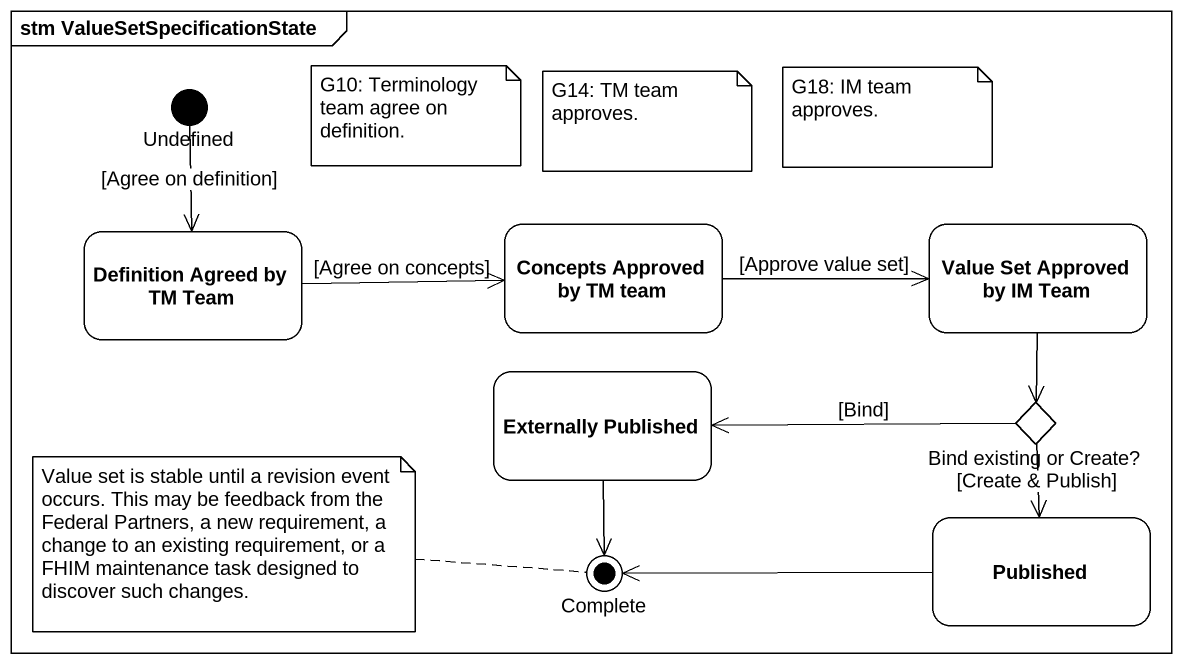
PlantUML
@startuml
mainframe stm ValueSetSpecificationState
hide empty description
state Undefined <<start>>
state "Definition Agreed by TM Team" as Definition_Agreed_by_TM_Team
state "Concepts Approved by TM team" as Concepts_Approved_by_TM_team
state "Value Set Approved by IM Team" as Value_Set_Approved_by_IM
state "Externally Published" as Externally_Published
state "Bind existing or Create?" as Bind_existing_or_Create <<choice>>
state Published
state Complete <<end>>
Undefined --> Definition_Agreed_by_TM_Team : [Agree on definition]
Definition_Agreed_by_TM_Team -right-> Concepts_Approved_by_TM_team : [Agree on concepts]
Concepts_Approved_by_TM_team -right-> Value_Set_Approved_by_IM : [Approve value set]
Value_Set_Approved_by_IM --> Bind_existing_or_Create
Externally_Published --> Complete
Bind_existing_or_Create -left-> Externally_Published : [Bind]
Bind_existing_or_Create --> Published : [Create & Publish]
Published -left-> Complete
note as N1
  G10: Terminology team agree on definition.
end note
note as N2
  G14: TM team approves.
end note
note as N3
  G18: IM team approves.
end note
note left of Complete : Value set is stable until a revision event occurs. This may be feedback from the Federal Partners, a new requirement, a change to an existing requirement, or a FHIM maintenance task designed to discover such changes.
@enduml
